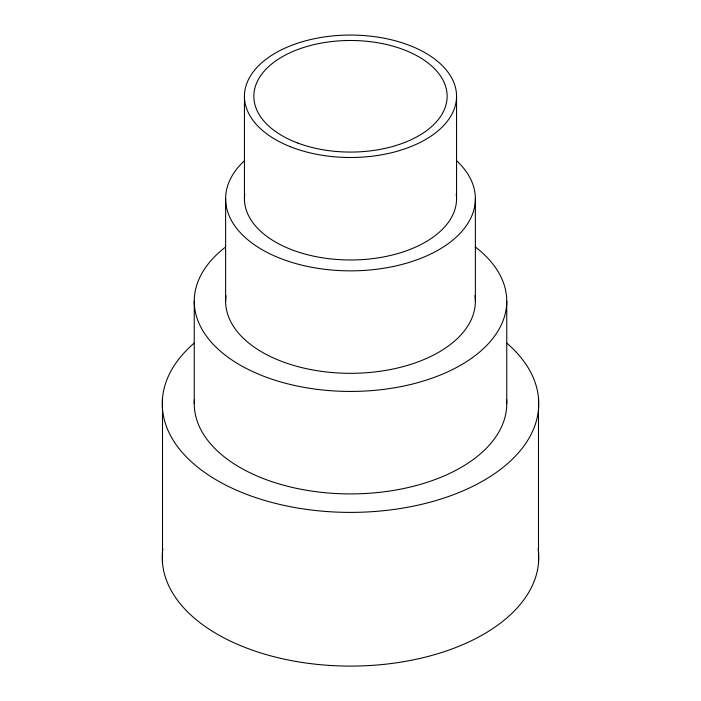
<?xml version="1.0" encoding="UTF-8"?>
<svg xmlns="http://www.w3.org/2000/svg" width="701" height="701" viewBox="0 0 701 701"><rect width="100%" height="100%" fill="white"/><g stroke="black" fill="none" stroke-linecap="round" stroke-linejoin="round"><path stroke-width="1.05" d="M538.499 398.01L538.499 563.096M506.753 301.228L506.753 403.697M475.374 198.751L475.374 301.228M456.553 96.274L456.553 198.751M244.447 96.274L244.447 198.751M225.626 198.751L225.626 301.228M194.247 301.228L194.247 403.697M162.501 398.01L162.501 563.096M506.595 399.649A156.253 90.21 0 0 1 350.5 493.907A156.253 90.21 0 0 1 194.405 399.649M475.287 246.936A156.253 90.21 0 0 1 455.729 367.911A156.253 90.21 0 0 1 245.271 367.911A156.253 90.21 0 0 1 225.713 246.936M474.989 295.568A124.874 72.098 0 0 1 350.5 373.326A124.874 72.098 0 0 1 226.011 295.568M456.973 161.081A124.874 72.098 0 0 1 431.597 253.578A124.874 72.098 0 0 1 269.403 253.578A124.874 72.098 0 0 1 244.027 161.081M456.22 193.949A106.053 61.224 0 0 1 350.5 259.983A106.053 61.224 0 0 1 244.78 193.949M538.14 548.629A188.254 108.69 0 0 1 350.5 666.099A188.254 108.69 0 0 1 162.86 548.629M506.832 343.148A188.254 108.69 0 0 1 474.717 485.372A188.254 108.69 0 0 1 226.283 485.372A188.254 108.69 0 0 1 194.168 343.148M290.433 146.737A106.053 61.224 0 0 0 456.22 101.084A106.053 61.224 0 0 0 304.847 41.017A106.053 61.224 0 0 0 290.433 146.737M297.864 143.074A96.642 55.791 0 0 0 447.001 99.2A96.642 55.791 0 0 0 306.626 46.564A96.642 55.791 0 0 0 297.864 143.074"/></g></svg>
